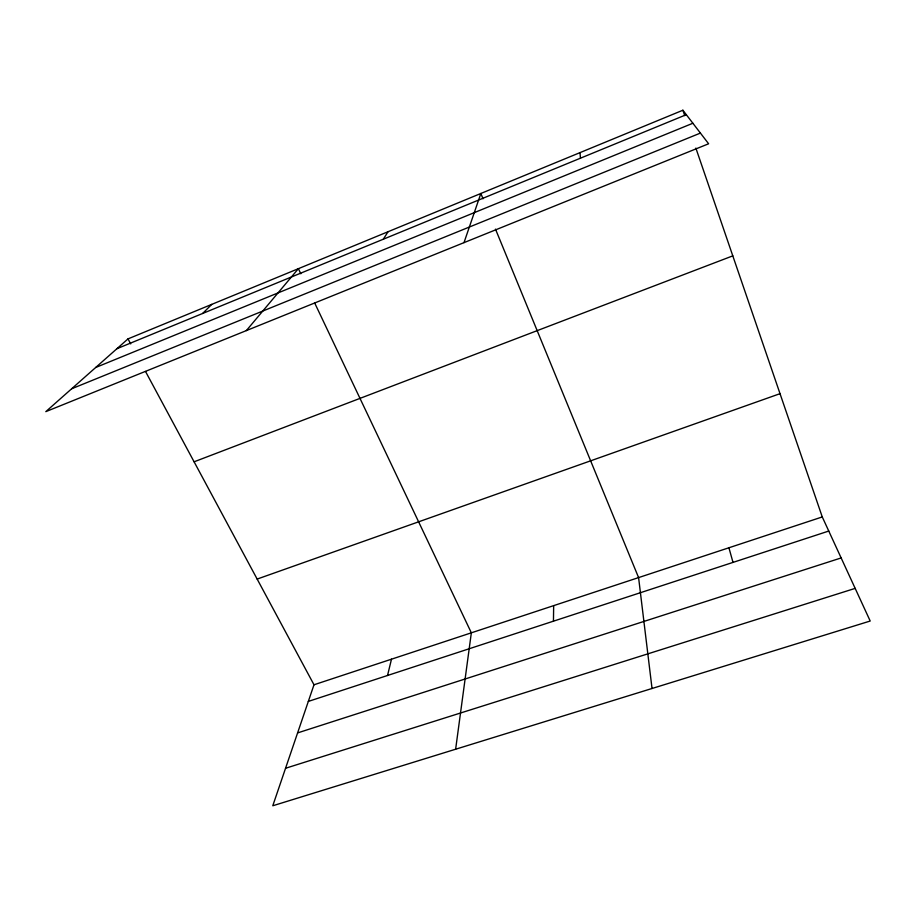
<?xml version="1.0" encoding="UTF-8"?>
<svg xmlns="http://www.w3.org/2000/svg" width="916" height="916" viewBox="0 0 916 916"><rect width="100%" height="100%" fill="white"/><g stroke="black" fill="none" stroke-linecap="round" stroke-linejoin="round"><path stroke-width="1.37" d="M553.447 621.174L553.665 605.636M455.63 749.219L471.339 632.819L314.703 303.024M387.525 675.493L391.487 659.188M145.518 371.461L313.993 684.779L272.773 805.771L870.2 621.025L822.27 516.945L695.862 148.094M464 242.637L480.843 193.482L483.018 198.772M383.323 239.213L388.029 231.737M246.335 330.607L298.387 268.674L300.803 273.758M202.631 313.478L211.756 304.375M128.011 338.886L45.8 411.65L708.618 143.778L682.889 110.229L128.011 338.886L130.702 343.901M116.893 348.721L686.302 114.683M95.699 367.488L692.874 123.248M71.643 388.773L700.408 133.083M194.1 461.801L732.8 255.862M257.156 579.072L780.02 393.674M313.993 684.779L822.27 516.945M308.326 701.416L828.762 531.051M297.597 732.915L841.151 557.936M285.563 768.261L855.166 588.381M495.487 229.137L638.589 577.595L652.032 688.488M682.889 110.229L684.744 115.634M728.918 547.768L733.006 562.401M579.988 152.629L580.458 158.182"/></g></svg>
